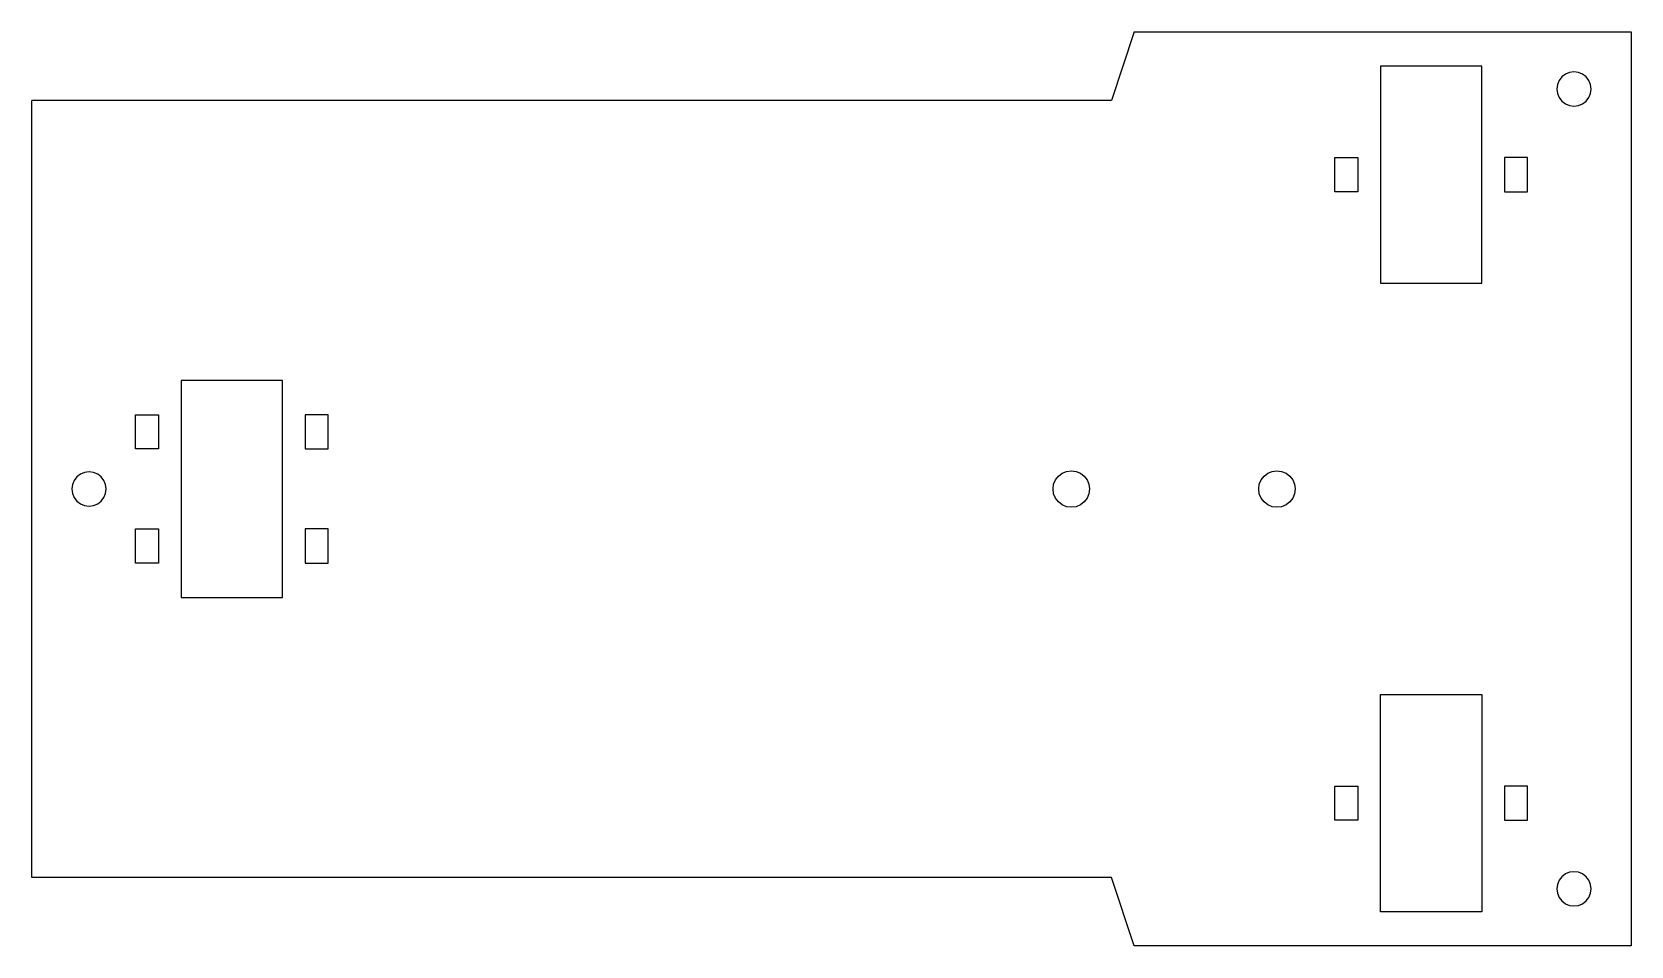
# Model space of a CAD drawing. Header units: metres. Extents: x 349 to 489, y -1297 to -1217.
import ezdxf

# ---------------------------------------------------------------- set-up
doc = ezdxf.new("R2010")
doc.units = ezdxf.units.M

msp = doc.modelspace()

# ---------------------------------------------------------------- linework, layer by layer
at = {"layer": 'GROUP4'}
for p, q in [((445.67, -1216.89, 0), (443.67, -1222.89)), ((445.67, -1216.89, 0), (489.17, -1216.89, 0)), ((489.17, -1216.89, 0), (489.17, -1296.89, 0)), ((476.1, -1219.89, 0), (467.24, -1219.89, 0)), ((467.24, -1219.89, 0), (467.24, -1238.89, 0)), ((476.1, -1238.89, 0), (476.1, -1219.89, 0)), ((483.42, -1220.59, 0), (483.11, -1220.83, 0)), ((483.78, -1220.44, 0), (483.42, -1220.59, 0)), ((484.17, -1220.39, 0), (483.78, -1220.44, 0)), ((484.56, -1220.44, 0), (484.17, -1220.39, 0)), ((484.92, -1220.59, 0), (484.56, -1220.44, 0)), ((485.23, -1220.83, 0), (484.92, -1220.59, 0)), ((482.72, -1221.5, 0), (482.67, -1221.89, 0)), ((482.67, -1221.89, 0), (482.72, -1222.28, 0)), ((482.87, -1221.14, 0), (482.72, -1221.5, 0)), ((483.11, -1220.83, 0), (482.87, -1221.14, 0)), ((485.47, -1221.14, 0), (485.23, -1220.83, 0)), ((485.62, -1221.5, 0), (485.47, -1221.14, 0)), ((485.67, -1221.89, 0), (485.62, -1221.5, 0)), ((485.62, -1222.28, 0), (485.67, -1221.89, 0)), ((349.17, -1290.89, 0), (349.17, -1222.89)), ((443.67, -1222.89), (349.17, -1222.89)), ((482.72, -1222.28, 0), (482.87, -1222.64, 0)), ((482.87, -1222.64, 0), (483.11, -1222.95, 0)), ((483.11, -1222.95, 0), (483.42, -1223.19, 0)), ((483.42, -1223.19, 0), (483.78, -1223.34, 0)), ((483.78, -1223.34, 0), (484.17, -1223.39, 0)), ((484.17, -1223.39, 0), (484.56, -1223.34, 0)), ((484.56, -1223.34, 0), (484.92, -1223.19, 0)), ((484.92, -1223.19, 0), (485.23, -1222.95, 0)), ((485.23, -1222.95, 0), (485.47, -1222.64, 0)), ((485.47, -1222.64, 0), (485.62, -1222.28, 0)), ((463.24, -1227.89, 0), (465.24, -1227.89, 0)), ((463.24, -1230.89, 0), (463.24, -1227.89, 0)), ((465.24, -1227.89, 0), (465.24, -1230.89, 0)), ((478.1, -1227.89, 0), (478.1, -1230.89, 0)), ((480.1, -1227.89, 0), (478.1, -1227.89, 0)), ((480.1, -1230.89, 0), (480.1, -1227.89, 0)), ((465.24, -1230.89, 0), (463.24, -1230.89, 0)), ((478.1, -1230.89, 0), (480.1, -1230.89, 0)), ((467.24, -1238.89, 0), (476.1, -1238.89, 0)), ((371.1, -1247.39, 0), (362.24, -1247.39, 0)), ((362.24, -1247.39, 0), (362.24, -1266.39, 0)), ((371.1, -1266.39, 0), (371.1, -1247.39, 0)), ((358.24, -1253.39, 0), (358.24, -1250.39, 0)), ((358.24, -1250.39, 0), (360.24, -1250.39, 0)), ((360.24, -1250.39, 0), (360.24, -1253.39, 0)), ((375.1, -1250.39, 0), (373.1, -1250.39, 0)), ((373.1, -1250.39, 0), (373.1, -1253.39, 0)), ((375.1, -1253.39, 0), (375.1, -1250.39, 0)), ((360.24, -1253.39, 0), (358.24, -1253.39, 0)), ((373.1, -1253.39, 0), (375.1, -1253.39, 0)), ((353.42, -1255.59), (353.11, -1255.83)), ((353.78, -1255.44), (353.42, -1255.59)), ((354.17, -1255.39), (353.78, -1255.44)), ((354.56, -1255.44), (354.17, -1255.39)), ((354.92, -1255.59), (354.56, -1255.44)), ((355.23, -1255.83), (354.92, -1255.59)), ((438.78, -1256.09, 0), (439.04, -1255.76, 0)), ((439.04, -1255.76, 0), (439.37, -1255.51, 0)), ((439.37, -1255.51, 0), (439.75, -1255.35, 0)), ((439.75, -1255.35, 0), (440.17, -1255.29, 0)), ((440.17, -1255.29, 0), (440.58, -1255.35, 0)), ((440.58, -1255.35, 0), (440.97, -1255.51, 0)), ((440.97, -1255.51, 0), (441.3, -1255.76, 0)), ((441.3, -1255.76, 0), (441.55, -1256.09, 0)), ((456.78, -1256.09, 0), (457.04, -1255.76, 0)), ((457.04, -1255.76, 0), (457.37, -1255.51, 0)), ((457.37, -1255.51, 0), (457.75, -1255.35, 0)), ((457.75, -1255.35, 0), (458.17, -1255.29, 0)), ((458.17, -1255.29, 0), (458.58, -1255.35, 0)), ((458.58, -1255.35, 0), (458.97, -1255.51, 0)), ((458.97, -1255.51, 0), (459.3, -1255.76, 0)), ((459.3, -1255.76, 0), (459.55, -1256.09, 0)), ((352.72, -1256.5), (352.67, -1256.89)), ((352.67, -1256.89), (352.72, -1257.28)), ((352.87, -1256.14), (352.72, -1256.5)), ((353.11, -1255.83), (352.87, -1256.14)), ((355.47, -1256.14), (355.23, -1255.83)), ((355.62, -1256.5), (355.47, -1256.14)), ((355.67, -1256.89), (355.62, -1256.5)), ((355.62, -1257.28), (355.67, -1256.89)), ((438.57, -1256.89, 0), (438.62, -1256.48, 0)), ((438.62, -1257.31, 0), (438.57, -1256.89, 0)), ((438.62, -1256.48, 0), (438.78, -1256.09, 0)), ((441.55, -1256.09, 0), (441.71, -1256.48, 0)), ((441.71, -1256.48, 0), (441.77, -1256.89, 0)), ((441.77, -1256.89, 0), (441.71, -1257.31, 0)), ((456.57, -1256.89, 0), (456.62, -1256.48, 0)), ((456.62, -1257.31, 0), (456.57, -1256.89, 0)), ((456.62, -1256.48, 0), (456.78, -1256.09, 0)), ((459.55, -1256.09, 0), (459.71, -1256.48, 0)), ((459.71, -1256.48, 0), (459.77, -1256.89, 0)), ((459.77, -1256.89, 0), (459.71, -1257.31, 0)), ((352.72, -1257.28), (352.87, -1257.64)), ((352.87, -1257.64), (353.11, -1257.95)), ((353.11, -1257.95), (353.42, -1258.19)), ((353.42, -1258.19), (353.78, -1258.34)), ((353.78, -1258.34), (354.17, -1258.39)), ((354.17, -1258.39), (354.56, -1258.34)), ((354.56, -1258.34), (354.92, -1258.19)), ((354.92, -1258.19), (355.23, -1257.95)), ((355.23, -1257.95), (355.47, -1257.64)), ((355.47, -1257.64), (355.62, -1257.28)), ((438.78, -1257.69, 0), (438.62, -1257.31, 0)), ((439.04, -1258.02, 0), (438.78, -1257.69, 0)), ((439.37, -1258.28, 0), (439.04, -1258.02, 0)), ((439.75, -1258.44, 0), (439.37, -1258.28, 0)), ((440.17, -1258.49, 0), (439.75, -1258.44, 0)), ((440.58, -1258.44, 0), (440.17, -1258.49, 0)), ((440.97, -1258.28, 0), (440.58, -1258.44, 0)), ((441.3, -1258.02, 0), (440.97, -1258.28, 0)), ((441.55, -1257.69, 0), (441.3, -1258.02, 0)), ((441.71, -1257.31, 0), (441.55, -1257.69, 0)), ((456.78, -1257.69, 0), (456.62, -1257.31, 0)), ((457.04, -1258.02, 0), (456.78, -1257.69, 0)), ((457.37, -1258.28, 0), (457.04, -1258.02, 0)), ((457.75, -1258.44, 0), (457.37, -1258.28, 0)), ((458.17, -1258.49, 0), (457.75, -1258.44, 0)), ((458.58, -1258.44, 0), (458.17, -1258.49, 0)), ((458.97, -1258.28, 0), (458.58, -1258.44, 0)), ((459.3, -1258.02, 0), (458.97, -1258.28, 0)), ((459.55, -1257.69, 0), (459.3, -1258.02, 0)), ((459.71, -1257.31, 0), (459.55, -1257.69, 0)), ((358.24, -1260.39, 0), (360.24, -1260.39, 0)), ((358.24, -1263.39, 0), (358.24, -1260.39, 0)), ((360.24, -1260.39, 0), (360.24, -1263.39, 0)), ((373.1, -1260.39, 0), (373.1, -1263.39, 0)), ((375.1, -1260.39, 0), (373.1, -1260.39, 0)), ((375.1, -1263.39, 0), (375.1, -1260.39, 0)), ((360.24, -1263.39, 0), (358.24, -1263.39, 0)), ((373.1, -1263.39, 0), (375.1, -1263.39, 0)), ((362.24, -1266.39, 0), (371.1, -1266.39, 0)), ((467.24, -1274.89), (476.1, -1274.89, 0)), ((467.24, -1293.89), (467.24, -1274.89)), ((476.1, -1274.89, 0), (476.1, -1293.89)), ((463.24, -1285.89), (463.24, -1282.89)), ((463.24, -1282.89), (465.24, -1282.89)), ((465.24, -1282.89), (465.24, -1285.89)), ((478.1, -1282.89, 0), (478.1, -1285.89, 0)), ((480.1, -1282.89), (478.1, -1282.89, 0)), ((480.1, -1285.89), (480.1, -1282.89)), ((465.24, -1285.89), (463.24, -1285.89)), ((478.1, -1285.89, 0), (480.1, -1285.89)), ((483.42, -1290.59, 0), (483.11, -1290.83, 0)), ((483.78, -1290.44, 0), (483.42, -1290.59, 0)), ((484.17, -1290.39, 0), (483.78, -1290.44, 0)), ((484.56, -1290.44, 0), (484.17, -1290.39, 0)), ((484.92, -1290.59, 0), (484.56, -1290.44, 0)), ((485.23, -1290.83, 0), (484.92, -1290.59, 0)), ((443.67, -1290.89, 0), (349.17, -1290.89, 0)), ((445.67, -1296.89, 0), (443.67, -1290.89, 0)), ((482.72, -1291.5, 0), (482.67, -1291.89, 0)), ((482.67, -1291.89, 0), (482.72, -1292.28, 0)), ((482.87, -1291.14, 0), (482.72, -1291.5, 0)), ((483.11, -1290.83, 0), (482.87, -1291.14, 0)), ((485.47, -1291.14, 0), (485.23, -1290.83, 0)), ((485.62, -1291.5, 0), (485.47, -1291.14, 0)), ((485.67, -1291.89, 0), (485.62, -1291.5, 0)), ((485.62, -1292.28, 0), (485.67, -1291.89, 0)), ((482.72, -1292.28, 0), (482.87, -1292.64, 0)), ((482.87, -1292.64, 0), (483.11, -1292.95, 0)), ((483.11, -1292.95, 0), (483.42, -1293.19, 0)), ((483.42, -1293.19, 0), (483.78, -1293.34, 0)), ((483.78, -1293.34, 0), (484.17, -1293.39, 0)), ((484.17, -1293.39, 0), (484.56, -1293.34, 0)), ((484.56, -1293.34, 0), (484.92, -1293.19, 0)), ((484.92, -1293.19, 0), (485.23, -1292.95, 0)), ((485.23, -1292.95, 0), (485.47, -1292.64, 0)), ((485.47, -1292.64, 0), (485.62, -1292.28, 0)), ((476.1, -1293.89), (467.24, -1293.89)), ((489.17, -1296.89, 0), (445.67, -1296.89, 0))]:
    msp.add_line(p, q, dxfattribs=at)

doc.saveas('drawing.dxf')
